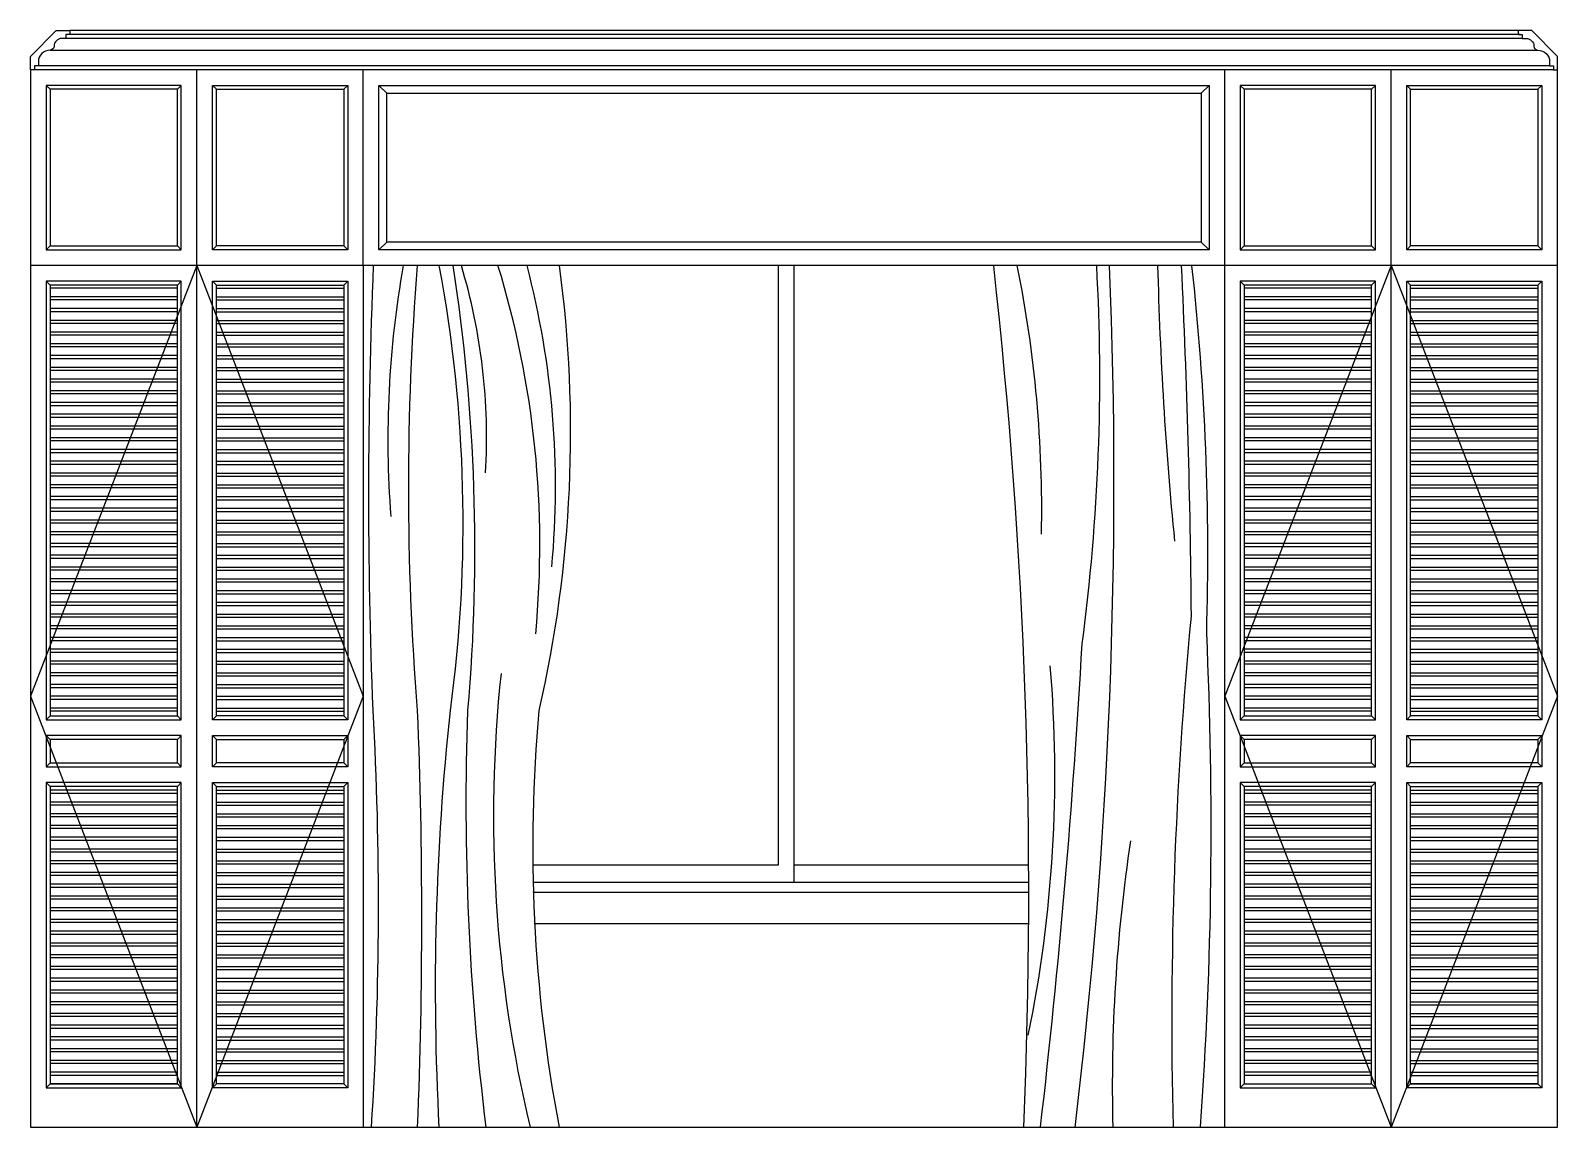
# Model space of a CAD drawing. Header units: metres. Extents: x 1133 to 5033, y 10813 to 13614.
import ezdxf

# ---------------------------------------------------------------- set-up
doc = ezdxf.new("R2010")
doc.units = ezdxf.units.M
for name, color, linetype in [('3', 3, 'Continuous'), ('4', 4, 'Continuous'), ('7', 7, 'Continuous')]:
    doc.layers.add(name, color=color, linetype=linetype)

# ---------------------------------------------------------------- blocks, each defined once
blk = doc.blocks.new('窗-042')
at = {"layer": '3'}
for p, q in [((3810, 2780), (90, 2780)), ((3805, 2790), (100, 2790)), ((50, 2750), (3850, 2750)), ((3880, 2710), (20, 2710)), ((425, 2200), (425, 2700)), ((850, 2200), (850, 2700)), ((3050, 2200), (3050, 2700)), ((3475, 2200), (3475, 2700)), ((50, 2650), (40, 2660)), ((375, 2650), (385, 2660)), ((475, 2650), (465, 2660)), ((800, 2650), (810, 2660)), ((910, 2640), (890, 2660)), ((2990, 2640), (3010, 2660)), ((3100, 2650), (3090, 2660)), ((3425, 2650), (3435, 2660)), ((3525, 2650), (3515, 2660)), ((3850, 2650), (3860, 2660)), ((50, 2250), (40, 2240)), ((375, 2250), (385, 2240)), ((475, 2250), (465, 2240)), ((800, 2250), (810, 2240)), ((910, 2260), (890, 2240)), ((2990, 2260), (3010, 2240)), ((3100, 2250), (3090, 2240)), ((3425, 2250), (3435, 2240)), ((3525, 2250), (3515, 2240)), ((3850, 2250), (3860, 2240)), ((425, 2200), (0, 1100)), ((425, 2200), (850, 1100)), ((3475, 2200), (3050, 1100)), ((3475, 2200), (3900, 1100)), ((50, 2150), (40, 2160)), ((375, 2150), (385, 2160)), ((475, 2150), (465, 2160)), ((800, 2150), (810, 2160)), ((3100, 2150), (3090, 2160)), ((3425, 2150), (3435, 2160)), ((3525, 2150), (3515, 2160)), ((3850, 2150), (3860, 2160)), ((375, 2142), (50, 2142)), ((375, 2120), (50, 2120)), ((375, 2112), (50, 2112)), ((475, 2142), (800, 2142)), ((475, 2120), (800, 2120)), ((475, 2112), (800, 2112)), ((3425, 2142), (3100, 2142)), ((3425, 2120), (3100, 2120)), ((3425, 2112), (3100, 2112)), ((3525, 2142), (3850, 2142)), ((3525, 2120), (3850, 2120)), ((3525, 2112), (3850, 2112)), ((375, 2090), (50, 2090)), ((375, 2082), (50, 2082)), ((475, 2090), (800, 2090)), ((475, 2082), (800, 2082)), ((3425, 2090), (3100, 2090)), ((3425, 2082), (3100, 2082)), ((3525, 2090), (3850, 2090)), ((3525, 2082), (3850, 2082)), ((375, 2060), (50, 2060)), ((375, 2052), (50, 2052)), ((375, 2030), (50, 2030)), ((475, 2060), (800, 2060)), ((475, 2052), (800, 2052)), ((475, 2030), (800, 2030)), ((3425, 2060), (3100, 2060)), ((3425, 2052), (3100, 2052)), ((3425, 2030), (3100, 2030)), ((3525, 2060), (3850, 2060)), ((3525, 2052), (3850, 2052)), ((3525, 2030), (3850, 2030)), ((375, 2022), (50, 2022)), ((375, 2000), (50, 2000)), ((375, 1992), (50, 1992)), ((475, 2022), (800, 2022)), ((475, 2000), (800, 2000)), ((475, 1992), (800, 1992)), ((3425, 2022), (3100, 2022)), ((3425, 2000), (3100, 2000)), ((3425, 1992), (3100, 1992)), ((3525, 2022), (3850, 2022)), ((3525, 2000), (3850, 2000)), ((3525, 1992), (3850, 1992)), ((375, 1970), (50, 1970)), ((375, 1962), (50, 1962)), ((475, 1970), (800, 1970)), ((475, 1962), (800, 1962)), ((3425, 1970), (3100, 1970)), ((3425, 1962), (3100, 1962)), ((3525, 1970), (3850, 1970)), ((3525, 1962), (3850, 1962)), ((375, 1940), (50, 1940)), ((375, 1932), (50, 1932)), ((475, 1940), (800, 1940)), ((475, 1932), (800, 1932)), ((3425, 1940), (3100, 1940)), ((3425, 1932), (3100, 1932)), ((3525, 1940), (3850, 1940)), ((3525, 1932), (3850, 1932)), ((375, 1910), (50, 1910)), ((375, 1902), (50, 1902)), ((375, 1880), (50, 1880)), ((375, 1872), (50, 1872)), ((475, 1910), (800, 1910)), ((475, 1902), (800, 1902)), ((475, 1880), (800, 1880)), ((475, 1872), (800, 1872)), ((3425, 1910), (3100, 1910)), ((3425, 1902), (3100, 1902)), ((3425, 1880), (3100, 1880)), ((3425, 1872), (3100, 1872)), ((3525, 1910), (3850, 1910)), ((3525, 1902), (3850, 1902)), ((3525, 1880), (3850, 1880)), ((3525, 1872), (3850, 1872)), ((375, 1850), (50, 1850)), ((375, 1842), (50, 1842)), ((475, 1850), (800, 1850)), ((475, 1842), (800, 1842)), ((3425, 1850), (3100, 1850)), ((3425, 1842), (3100, 1842)), ((3525, 1850), (3850, 1850)), ((3525, 1842), (3850, 1842)), ((375, 1820), (50, 1820)), ((375, 1812), (50, 1812)), ((475, 1820), (800, 1820)), ((475, 1812), (800, 1812)), ((3425, 1820), (3100, 1820)), ((3425, 1812), (3100, 1812)), ((3525, 1820), (3850, 1820)), ((3525, 1812), (3850, 1812)), ((375, 1790), (50, 1790)), ((375, 1782), (50, 1782)), ((375, 1760), (50, 1760)), ((475, 1790), (800, 1790)), ((475, 1782), (800, 1782)), ((475, 1760), (800, 1760)), ((3425, 1790), (3100, 1790)), ((3425, 1782), (3100, 1782)), ((3425, 1760), (3100, 1760)), ((3525, 1790), (3850, 1790)), ((3525, 1782), (3850, 1782)), ((3525, 1760), (3850, 1760)), ((375, 1752), (50, 1752)), ((375, 1730), (50, 1730)), ((375, 1722), (50, 1722)), ((475, 1752), (800, 1752)), ((475, 1730), (800, 1730)), ((475, 1722), (800, 1722)), ((3425, 1752), (3100, 1752)), ((3425, 1730), (3100, 1730)), ((3425, 1722), (3100, 1722)), ((3525, 1752), (3850, 1752)), ((3525, 1730), (3850, 1730)), ((3525, 1722), (3850, 1722)), ((375, 1700), (50, 1700)), ((375, 1692), (50, 1692)), ((475, 1700), (800, 1700)), ((475, 1692), (800, 1692)), ((3425, 1700), (3100, 1700)), ((3425, 1692), (3100, 1692)), ((3525, 1700), (3850, 1700)), ((3525, 1692), (3850, 1692)), ((375, 1670), (50, 1670)), ((375, 1662), (50, 1662)), ((375, 1640), (50, 1640)), ((475, 1670), (800, 1670)), ((475, 1662), (800, 1662)), ((475, 1640), (800, 1640)), ((3425, 1670), (3100, 1670)), ((3425, 1662), (3100, 1662)), ((3425, 1640), (3100, 1640)), ((3525, 1670), (3850, 1670)), ((3525, 1662), (3850, 1662)), ((3525, 1640), (3850, 1640)), ((375, 1632), (50, 1632)), ((375, 1610), (50, 1610)), ((375, 1602), (50, 1602)), ((475, 1632), (800, 1632)), ((475, 1610), (800, 1610)), ((475, 1602), (800, 1602)), ((3425, 1632), (3100, 1632)), ((3425, 1610), (3100, 1610)), ((3425, 1602), (3100, 1602)), ((3525, 1632), (3850, 1632)), ((3525, 1610), (3850, 1610)), ((3525, 1602), (3850, 1602)), ((375, 1580), (50, 1580)), ((375, 1572), (50, 1572)), ((475, 1580), (800, 1580)), ((475, 1572), (800, 1572)), ((3425, 1580), (3100, 1580)), ((3425, 1572), (3100, 1572)), ((3525, 1580), (3850, 1580)), ((3525, 1572), (3850, 1572)), ((375, 1550), (50, 1550)), ((375, 1542), (50, 1542)), ((475, 1550), (800, 1550)), ((475, 1542), (800, 1542)), ((3425, 1550), (3100, 1550)), ((3425, 1542), (3100, 1542)), ((3525, 1550), (3850, 1550)), ((3525, 1542), (3850, 1542)), ((375, 1520), (50, 1520)), ((375, 1512), (50, 1512)), ((375, 1490), (50, 1490)), ((375, 1482), (50, 1482)), ((475, 1520), (800, 1520)), ((475, 1512), (800, 1512)), ((475, 1490), (800, 1490)), ((475, 1482), (800, 1482)), ((3425, 1520), (3100, 1520)), ((3425, 1512), (3100, 1512)), ((3425, 1490), (3100, 1490)), ((3425, 1482), (3100, 1482)), ((3525, 1520), (3850, 1520)), ((3525, 1512), (3850, 1512)), ((3525, 1490), (3850, 1490)), ((3525, 1482), (3850, 1482)), ((375, 1460), (50, 1460)), ((375, 1452), (50, 1452)), ((475, 1460), (800, 1460)), ((475, 1452), (800, 1452)), ((3425, 1460), (3100, 1460)), ((3425, 1452), (3100, 1452)), ((3525, 1460), (3850, 1460)), ((3525, 1452), (3850, 1452)), ((375, 1430), (50, 1430)), ((375, 1422), (50, 1422)), ((475, 1430), (800, 1430)), ((475, 1422), (800, 1422)), ((3425, 1430), (3100, 1430)), ((3425, 1422), (3100, 1422)), ((3525, 1430), (3850, 1430)), ((3525, 1422), (3850, 1422)), ((375, 1400), (50, 1400)), ((375, 1392), (50, 1392)), ((375, 1370), (50, 1370)), ((475, 1400), (800, 1400)), ((475, 1392), (800, 1392)), ((475, 1370), (800, 1370)), ((3425, 1400), (3100, 1400)), ((3425, 1392), (3100, 1392)), ((3425, 1370), (3100, 1370)), ((3525, 1400), (3850, 1400)), ((3525, 1392), (3850, 1392)), ((3525, 1370), (3850, 1370)), ((375, 1362), (50, 1362)), ((375, 1340), (50, 1340)), ((375, 1332), (50, 1332)), ((475, 1362), (800, 1362)), ((475, 1340), (800, 1340)), ((475, 1332), (800, 1332)), ((3425, 1362), (3100, 1362)), ((3425, 1340), (3100, 1340)), ((3425, 1332), (3100, 1332)), ((3525, 1362), (3850, 1362)), ((3525, 1340), (3850, 1340)), ((3525, 1332), (3850, 1332)), ((375, 1310), (50, 1310)), ((375, 1302), (50, 1302)), ((475, 1310), (800, 1310)), ((475, 1302), (800, 1302)), ((3425, 1310), (3100, 1310)), ((3425, 1302), (3100, 1302)), ((3525, 1310), (3850, 1310)), ((3525, 1302), (3850, 1302)), ((375, 1280), (50, 1280)), ((375, 1272), (50, 1272)), ((375, 1250), (50, 1250)), ((475, 1280), (800, 1280)), ((475, 1272), (800, 1272)), ((475, 1250), (800, 1250)), ((3425, 1280), (3100, 1280)), ((3425, 1272), (3100, 1272)), ((3425, 1250), (3100, 1250)), ((3525, 1280), (3850, 1280)), ((3525, 1272), (3850, 1272)), ((3525, 1250), (3850, 1250)), ((375, 1242), (50, 1242)), ((375, 1220), (50, 1220)), ((375, 1212), (50, 1212)), ((475, 1242), (800, 1242)), ((475, 1220), (800, 1220)), ((475, 1212), (800, 1212)), ((3425, 1242), (3100, 1242)), ((3425, 1220), (3100, 1220)), ((3425, 1212), (3100, 1212)), ((3525, 1242), (3850, 1242)), ((3525, 1220), (3850, 1220)), ((3525, 1212), (3850, 1212)), ((375, 1190), (50, 1190)), ((375, 1182), (50, 1182)), ((475, 1190), (800, 1190)), ((475, 1182), (800, 1182)), ((3425, 1190), (3100, 1190)), ((3425, 1182), (3100, 1182)), ((3525, 1190), (3850, 1190)), ((3525, 1182), (3850, 1182)), ((375, 1160), (50, 1160)), ((375, 1152), (50, 1152)), ((475, 1160), (800, 1160)), ((475, 1152), (800, 1152)), ((3425, 1160), (3100, 1160)), ((3425, 1152), (3100, 1152)), ((3525, 1160), (3850, 1160)), ((3525, 1152), (3850, 1152)), ((0, 1100), (425, 0)), ((375, 1130), (50, 1130)), ((375, 1122), (50, 1122)), ((375, 1100), (50, 1100)), ((375, 1092), (50, 1092)), ((850, 1100), (425, 0)), ((475, 1130), (800, 1130)), ((475, 1122), (800, 1122)), ((475, 1100), (800, 1100)), ((475, 1092), (800, 1092)), ((3050, 1100), (3475, 0)), ((3425, 1130), (3100, 1130)), ((3425, 1122), (3100, 1122)), ((3425, 1100), (3100, 1100)), ((3425, 1092), (3100, 1092)), ((3900, 1100), (3475, 0)), ((3525, 1130), (3850, 1130)), ((3525, 1122), (3850, 1122)), ((3525, 1100), (3850, 1100)), ((3525, 1092), (3850, 1092)), ((375, 1070), (50, 1070)), ((375, 1062), (50, 1062)), ((475, 1070), (800, 1070)), ((475, 1062), (800, 1062)), ((3425, 1070), (3100, 1070)), ((3425, 1062), (3100, 1062)), ((3525, 1070), (3850, 1070)), ((3525, 1062), (3850, 1062)), ((50, 1050), (40, 1040)), ((375, 1050), (385, 1040)), ((475, 1050), (465, 1040)), ((800, 1050), (810, 1040)), ((3100, 1050), (3090, 1040)), ((3425, 1050), (3435, 1040)), ((3525, 1050), (3515, 1040)), ((3850, 1050), (3860, 1040)), ((50, 990), (40, 1000)), ((375, 990), (385, 1000)), ((475, 990), (465, 1000)), ((800, 990), (810, 1000)), ((3100, 990), (3090, 1000)), ((3425, 990), (3435, 1000)), ((3525, 990), (3515, 1000)), ((3850, 990), (3860, 1000)), ((50, 930), (40, 920)), ((375, 930), (385, 920)), ((475, 930), (465, 920)), ((800, 930), (810, 920)), ((3100, 930), (3090, 920)), ((3425, 930), (3435, 920)), ((3525, 930), (3515, 920)), ((3850, 930), (3860, 920)), ((50, 870), (40, 880)), ((375, 860), (50, 860)), ((375, 870), (385, 880)), ((475, 870), (465, 880)), ((475, 860), (800, 860)), ((800, 870), (810, 880)), ((3100, 870), (3090, 880)), ((3425, 860), (3100, 860)), ((3425, 870), (3435, 880)), ((3525, 870), (3515, 880)), ((3525, 860), (3850, 860)), ((3850, 870), (3860, 880)), ((375, 852), (50, 852)), ((375, 830), (50, 830)), ((375, 822), (50, 822)), ((475, 852), (800, 852)), ((475, 830), (800, 830)), ((475, 822), (800, 822)), ((3425, 852), (3100, 852)), ((3425, 830), (3100, 830)), ((3425, 822), (3100, 822)), ((3525, 852), (3850, 852)), ((3525, 830), (3850, 830)), ((3525, 822), (3850, 822)), ((375, 800), (50, 800)), ((375, 792), (50, 792)), ((475, 800), (800, 800)), ((475, 792), (800, 792)), ((3425, 800), (3100, 800)), ((3425, 792), (3100, 792)), ((3525, 800), (3850, 800)), ((3525, 792), (3850, 792)), ((375, 770), (50, 770)), ((375, 762), (50, 762)), ((475, 770), (800, 770)), ((475, 762), (800, 762)), ((3425, 770), (3100, 770)), ((3425, 762), (3100, 762)), ((3525, 770), (3850, 770)), ((3525, 762), (3850, 762)), ((375, 740), (50, 740)), ((375, 732), (50, 732)), ((375, 710), (50, 710)), ((375, 702), (50, 702)), ((475, 740), (800, 740)), ((475, 732), (800, 732)), ((475, 710), (800, 710)), ((475, 702), (800, 702)), ((3425, 740), (3100, 740)), ((3425, 732), (3100, 732)), ((3425, 710), (3100, 710)), ((3425, 702), (3100, 702)), ((3525, 740), (3850, 740)), ((3525, 732), (3850, 732)), ((3525, 710), (3850, 710)), ((3525, 702), (3850, 702)), ((375, 680), (50, 680)), ((375, 672), (50, 672)), ((475, 680), (800, 680)), ((475, 672), (800, 672)), ((3425, 680), (3100, 680)), ((3425, 672), (3100, 672)), ((3525, 680), (3850, 680)), ((3525, 672), (3850, 672)), ((375, 650), (50, 650)), ((375, 642), (50, 642)), ((475, 650), (800, 650)), ((475, 642), (800, 642)), ((3425, 650), (3100, 650)), ((3425, 642), (3100, 642)), ((3525, 650), (3850, 650)), ((3525, 642), (3850, 642)), ((375, 620), (50, 620)), ((375, 612), (50, 612)), ((375, 590), (50, 590)), ((475, 620), (800, 620)), ((475, 612), (800, 612)), ((475, 590), (800, 590)), ((3425, 620), (3100, 620)), ((3425, 612), (3100, 612)), ((3425, 590), (3100, 590)), ((3525, 620), (3850, 620)), ((3525, 612), (3850, 612)), ((3525, 590), (3850, 590)), ((375, 582), (50, 582)), ((375, 560), (50, 560)), ((375, 552), (50, 552)), ((475, 582), (800, 582)), ((475, 560), (800, 560)), ((475, 552), (800, 552)), ((3425, 582), (3100, 582)), ((3425, 560), (3100, 560)), ((3425, 552), (3100, 552)), ((3525, 582), (3850, 582)), ((3525, 560), (3850, 560)), ((3525, 552), (3850, 552)), ((375, 530), (50, 530)), ((375, 522), (50, 522)), ((475, 530), (800, 530)), ((475, 522), (800, 522)), ((3425, 530), (3100, 530)), ((3425, 522), (3100, 522)), ((3525, 530), (3850, 530)), ((3525, 522), (3850, 522)), ((375, 500), (50, 500)), ((375, 492), (50, 492)), ((375, 470), (50, 470)), ((475, 500), (800, 500)), ((475, 492), (800, 492)), ((475, 470), (800, 470)), ((3425, 500), (3100, 500)), ((3425, 492), (3100, 492)), ((3425, 470), (3100, 470)), ((3525, 500), (3850, 500)), ((3525, 492), (3850, 492)), ((3525, 470), (3850, 470)), ((375, 462), (50, 462)), ((375, 440), (50, 440)), ((375, 432), (50, 432)), ((475, 462), (800, 462)), ((475, 440), (800, 440)), ((475, 432), (800, 432)), ((3425, 462), (3100, 462)), ((3425, 440), (3100, 440)), ((3425, 432), (3100, 432)), ((3525, 462), (3850, 462)), ((3525, 440), (3850, 440)), ((3525, 432), (3850, 432)), ((375, 410), (50, 410)), ((375, 402), (50, 402)), ((475, 410), (800, 410)), ((475, 402), (800, 402)), ((3425, 410), (3100, 410)), ((3425, 402), (3100, 402)), ((3525, 410), (3850, 410)), ((3525, 402), (3850, 402)), ((375, 380), (50, 380)), ((375, 372), (50, 372)), ((475, 380), (800, 380)), ((475, 372), (800, 372)), ((3425, 380), (3100, 380)), ((3425, 372), (3100, 372)), ((3525, 380), (3850, 380)), ((3525, 372), (3850, 372)), ((375, 350), (50, 350)), ((375, 342), (50, 342)), ((375, 320), (50, 320)), ((375, 312), (50, 312)), ((475, 350), (800, 350)), ((475, 342), (800, 342)), ((475, 320), (800, 320)), ((475, 312), (800, 312)), ((3425, 350), (3100, 350)), ((3425, 342), (3100, 342)), ((3425, 320), (3100, 320)), ((3425, 312), (3100, 312)), ((3525, 350), (3850, 350)), ((3525, 342), (3850, 342)), ((3525, 320), (3850, 320)), ((3525, 312), (3850, 312)), ((375, 290), (50, 290)), ((375, 282), (50, 282)), ((475, 290), (800, 290)), ((475, 282), (800, 282)), ((3425, 290), (3100, 290)), ((3425, 282), (3100, 282)), ((3525, 290), (3850, 290)), ((3525, 282), (3850, 282)), ((375, 260), (50, 260)), ((375, 252), (50, 252)), ((475, 260), (800, 260)), ((475, 252), (800, 252)), ((3425, 260), (3100, 260)), ((3425, 252), (3100, 252)), ((3525, 260), (3850, 260)), ((3525, 252), (3850, 252)), ((375, 230), (50, 230)), ((375, 222), (50, 222)), ((375, 200), (50, 200)), ((475, 230), (800, 230)), ((475, 222), (800, 222)), ((475, 200), (800, 200)), ((3425, 230), (3100, 230)), ((3425, 222), (3100, 222)), ((3425, 200), (3100, 200)), ((3525, 230), (3850, 230)), ((3525, 222), (3850, 222)), ((3525, 200), (3850, 200)), ((375, 192), (50, 192)), ((375, 170), (50, 170)), ((375, 162), (50, 162)), ((475, 192), (800, 192)), ((475, 170), (800, 170)), ((475, 162), (800, 162)), ((3425, 192), (3100, 192)), ((3425, 170), (3100, 170)), ((3425, 162), (3100, 162)), ((3525, 192), (3850, 192)), ((3525, 170), (3850, 170)), ((3525, 162), (3850, 162)), ((375, 140), (50, 140)), ((375, 132), (50, 132)), ((475, 140), (800, 140)), ((475, 132), (800, 132)), ((3425, 140), (3100, 140)), ((3425, 132), (3100, 132)), ((3525, 140), (3850, 140)), ((3525, 132), (3850, 132)), ((50, 110), (40, 100)), ((375, 110), (50, 110)), ((375, 110), (385, 100)), ((475, 110), (465, 100)), ((800, 110), (810, 100)), ((3100, 110), (3090, 100)), ((3425, 110), (3435, 100)), ((3525, 110), (3515, 100)), ((3525, 110), (3850, 110)), ((3850, 110), (3860, 100))]:
    blk.add_line(p, q, dxfattribs=at)
for points in [[(375, 2650), (50, 2650), (50, 2250), (375, 2250)], [(475, 2650), (800, 2650), (800, 2250), (475, 2250)], [(910, 2640), (2990, 2640), (2990, 2260), (910, 2260)], [(3425, 2650), (3100, 2650), (3100, 2250), (3425, 2250)], [(3525, 2650), (3850, 2650), (3850, 2250), (3525, 2250)], [(385, 2160), (40, 2160), (40, 1040), (385, 1040)], [(465, 2160), (810, 2160), (810, 1040), (465, 1040)], [(3435, 2160), (3090, 2160), (3090, 1040), (3435, 1040)], [(3515, 2160), (3860, 2160), (3860, 1040), (3515, 1040)], [(385, 1000), (40, 1000), (40, 920), (385, 920)], [(465, 1000), (810, 1000), (810, 920), (465, 920)], [(3435, 1000), (3090, 1000), (3090, 920), (3435, 920)], [(3515, 1000), (3860, 1000), (3860, 920), (3515, 920)], [(385, 880), (40, 880), (40, 100), (385, 100)], [(465, 880), (810, 880), (810, 100), (465, 100)], [(3435, 880), (3090, 880), (3090, 100), (3435, 100)], [(3515, 880), (3860, 880), (3860, 100), (3515, 100)]]:
    blk.add_lwpolyline(points, close=True, dxfattribs=at)
for points in [[(875.38, 2200, 0.02), (873.95, 1063.91, -0.03), (869.96, 0, -1)], [(987.86, 2200, 0.04), (987.86, 1063.91, -0.02), (987.86, 0, -1)]]:
    blk.add_lwpolyline(points, format="xyb", dxfattribs=at)
for centre, radius, start, end in [((3466.63, 1754.12), 2553.96, 169.95, 184.38), ((-362.79, 1760.22), 1527.81, 356.63, 16.73), ((-1132.31, 1486.77), 2433.17, 354.64, 17.05), ((-896.97, 1634.96), 2237.71, 354.76, 14.63), ((-572.39, 1575.98), 3155.13, 358.88, 11.41), ((-2439.2, 1915.03), 5170.22, 352.43, 3.16), ((12481.95, 2433.34), 9605.93, 181.39, 185.6), ((-18403.13, 2428.84), 21122.91, 353.4, 356.76), ((-693.53, 900.8), 3309.69, 348.39, 4.8), ((4613.79, 795.08), 3431.4, 173.92, 193.4), ((6987.05, 106.77), 4224.07, 171.5, 181.45)]:
    blk.add_arc(centre, radius, start, end, dxfattribs=at)
at = {"layer": '4'}
for p, q in [((3890, 2700), (10, 2700)), ((3900, 2200), (0, 2200))]:
    blk.add_line(p, q, dxfattribs=at)
for points in [[(20, 2720), (20, 2710), (10, 2710), (10, 2700), (0, 2700), (0, 2734.14), (65.86, 2800), (100, 2800), (100, 2790), (90, 2790), (90, 2780), (80, 2780, 0.41), (60, 2760, -0.41), (50, 2750, 0.41)], [(3880, 2720), (3880, 2710), (3890, 2710), (3890, 2700), (3900, 2700), (3900, 2734.14), (3834.14, 2800), (3800, 2800), (3800, 2790), (3810, 2790), (3810, 2780), (3820, 2780, -0.41), (3840, 2760, 0.41), (3850, 2750, -0.41)]]:
    blk.add_lwpolyline(points, format="xyb", close=True, dxfattribs=at)
for points in [[(3800, 2800), (100, 2800)], [(0, 2700), (0, 0)], [(3900, 0), (3900, 2700)], [(425, 0), (425, 2200)], [(850, 2200), (850, 0)], [(3050, 0), (3050, 2200)], [(3475, 0), (3475, 2200)], [(1283.23, 600), (2549.48, 600)], [(1286.46, 520), (2549.27, 520)], [(0, 0), (3900, 0)]]:
    blk.add_lwpolyline(points, dxfattribs=at)
at = {"layer": '7'}
for p, q in [((1910, 670), (1910, 2200)), ((1950, 625), (1950, 2200))]:
    blk.add_line(p, q, dxfattribs=at)
for points in [[(385, 2660), (40, 2660), (40, 2240), (385, 2240)], [(465, 2660), (810, 2660), (810, 2240), (465, 2240)], [(890, 2660), (3010, 2660), (3010, 2240), (890, 2240)], [(3435, 2660), (3090, 2660), (3090, 2240), (3435, 2240)], [(3515, 2660), (3860, 2660), (3860, 2240), (3515, 2240)], [(375, 2150), (50, 2150), (50, 1050), (375, 1050)], [(475, 2150), (800, 2150), (800, 1050), (475, 1050)], [(3425, 2150), (3100, 2150), (3100, 1050), (3425, 1050)], [(3525, 2150), (3850, 2150), (3850, 1050), (3525, 1050)], [(375, 990), (50, 990), (50, 930), (375, 930)], [(475, 990), (800, 990), (800, 930), (475, 930)], [(3425, 990), (3100, 990), (3100, 930), (3425, 930)], [(3525, 990), (3850, 990), (3850, 930), (3525, 930)], [(375, 870), (50, 870), (50, 110), (375, 110)], [(475, 870), (800, 870), (800, 110), (475, 110)], [(3425, 870), (3100, 870), (3100, 110), (3425, 110)], [(3525, 870), (3850, 870), (3850, 110), (3525, 110)]]:
    blk.add_lwpolyline(points, close=True, dxfattribs=at)
for points in [[(1043.19, 2200, -0.08), (1071.64, 1063.91, 0.04), (1043.19, 0, 1)], [(1078.4, 2200, -0.06), (1116.47, 1063.91, 0.04), (1163, 0, -1)], [(1350, 2200, -0.09), (1298.52, 1063.91, 0.07), (1350, 0, 1)], [(2938.83, 2200, -0.01), (2964.1, 1304.92, 0.03), (2918.29, 0)]]:
    blk.add_lwpolyline(points, format="xyb", dxfattribs=at)
for points in [[(1281.82, 670), (1910, 670)], [(1950, 670), (2549.3, 670)], [(1282.58, 625), (2549.46, 625)]]:
    blk.add_lwpolyline(points, dxfattribs=at)
for centre, radius, start, end in [((-11810.66, 598.43), 14360.14, 357.61, 6.4), ((-10917.68, 1645.46), 13684.94, 353.09, 2.32), ((-3725.24, 1461.97), 6732.29, 358.29, 6.29), ((-7775.54, 764.47), 10791.03, 355.94, 2.64)]:
    blk.add_arc(centre, radius, start, end, dxfattribs=at)

msp = doc.modelspace()

# ---------------------------------------------------------------- block references
at = {"layer": '3'}
msp.add_blockref('窗-042', (1133.34, 10814.11), dxfattribs=at)

doc.saveas('drawing.dxf')
